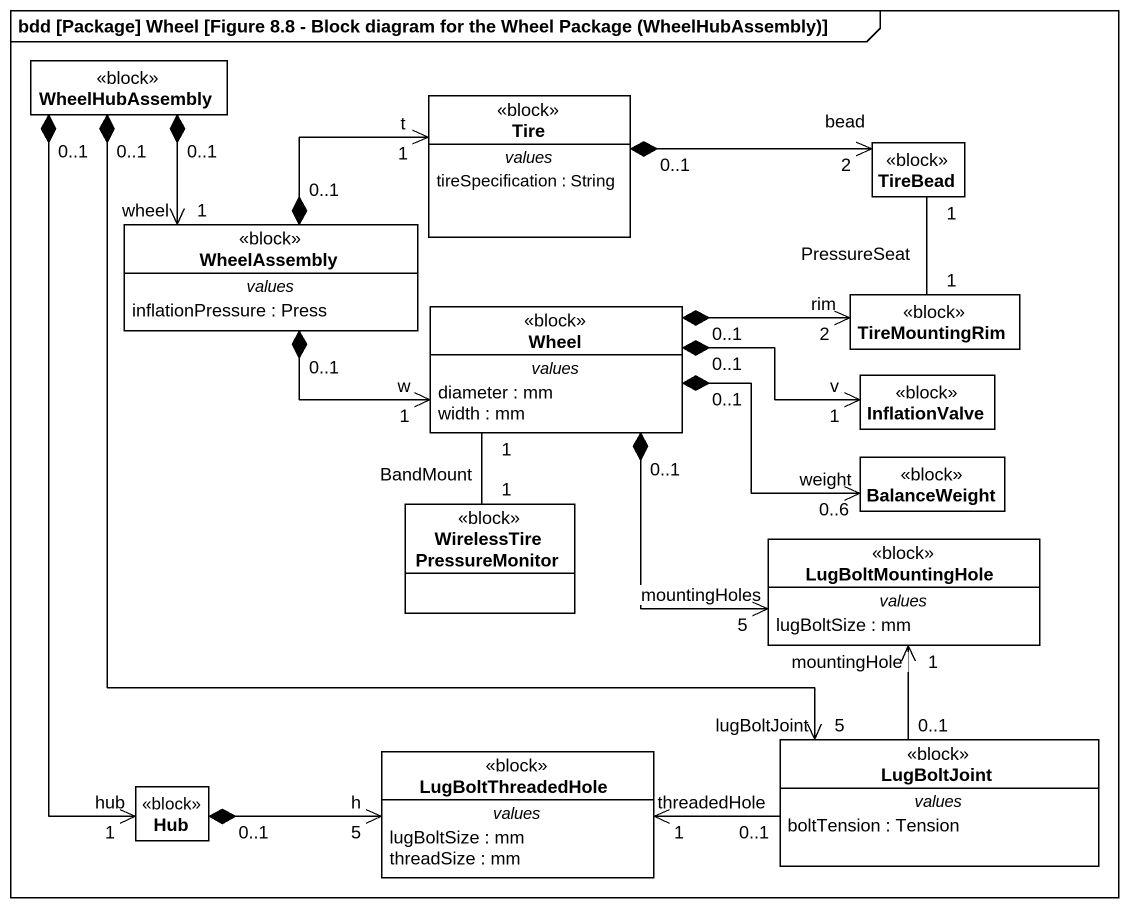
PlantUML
@startuml
mainframe bdd [Package] Wheel [Figure 8.8 - Block diagram for the Wheel Package (WheelHubAssembly)]
hide circle
hide empty members
class WheelHubAssembly <<block>> #FFFFFF
class Tire <<block>> #FFFFFF {
  -- values --
  tireSpecification : String
}
class TireBead <<block>> #FFFFFF
class WheelAssembly <<block>> #FFFFFF {
  -- values --
  inflationPressure : Press
}
class Wheel <<block>> #FFFFFF {
  -- values --
  diameter : mm
  width : mm
}
class TireMountingRim <<block>> #FFFFFF
class InflationValve <<block>> #FFFFFF
class BalanceWeight <<block>> #FFFFFF
class "WirelessTire PressureMonitor" as WirelessTire_PressureMonitor <<block>> #FFFFFF
class LugBoltMountingHole <<block>> #FFFFFF {
  -- values --
  lugBoltSize : mm
}
class LugBoltThreadedHole <<block>> #FFFFFF {
  -- values --
  lugBoltSize : mm
  threadSize : mm
}
class LugBoltJoint <<block>> #FFFFFF {
  -- values --
  boltTension : Tension
}
class Hub <<block>> #FFFFFF
WheelHubAssembly "0..1" *--> "5\nlugBoltJoint" LugBoltJoint
Tire "0..1" *-right-> "2\nbead" TireBead
Tire "t\n1" <-left-* "0..1" WheelAssembly
TireBead "1" -- "1" TireMountingRim : PressureSeat
WheelAssembly "wheel\n1" <-up-* "0..1" WheelHubAssembly
Wheel "w\n1" <-left-* "0..1" WheelAssembly
Wheel "0..1" *-right-> "2\nrim" TireMountingRim
Wheel "0..1" *-right-> "v\n1" InflationValve
Wheel "0..1" *-right-> "weight\n0..6" BalanceWeight
Wheel "1" -- "1" WirelessTire_PressureMonitor : BandMount
LugBoltMountingHole "mountingHoles\n5" <-up-* "0..1" Wheel
LugBoltThreadedHole "h\n5" <-left-* "0..1" Hub
LugBoltJoint "0..1" -up-> "1\nmountingHole" LugBoltMountingHole
LugBoltJoint "0..1" -left-> "1\nthreadedHole" LugBoltThreadedHole
Hub "hub\n1" <-up-* "0..1" WheelHubAssembly
@enduml
